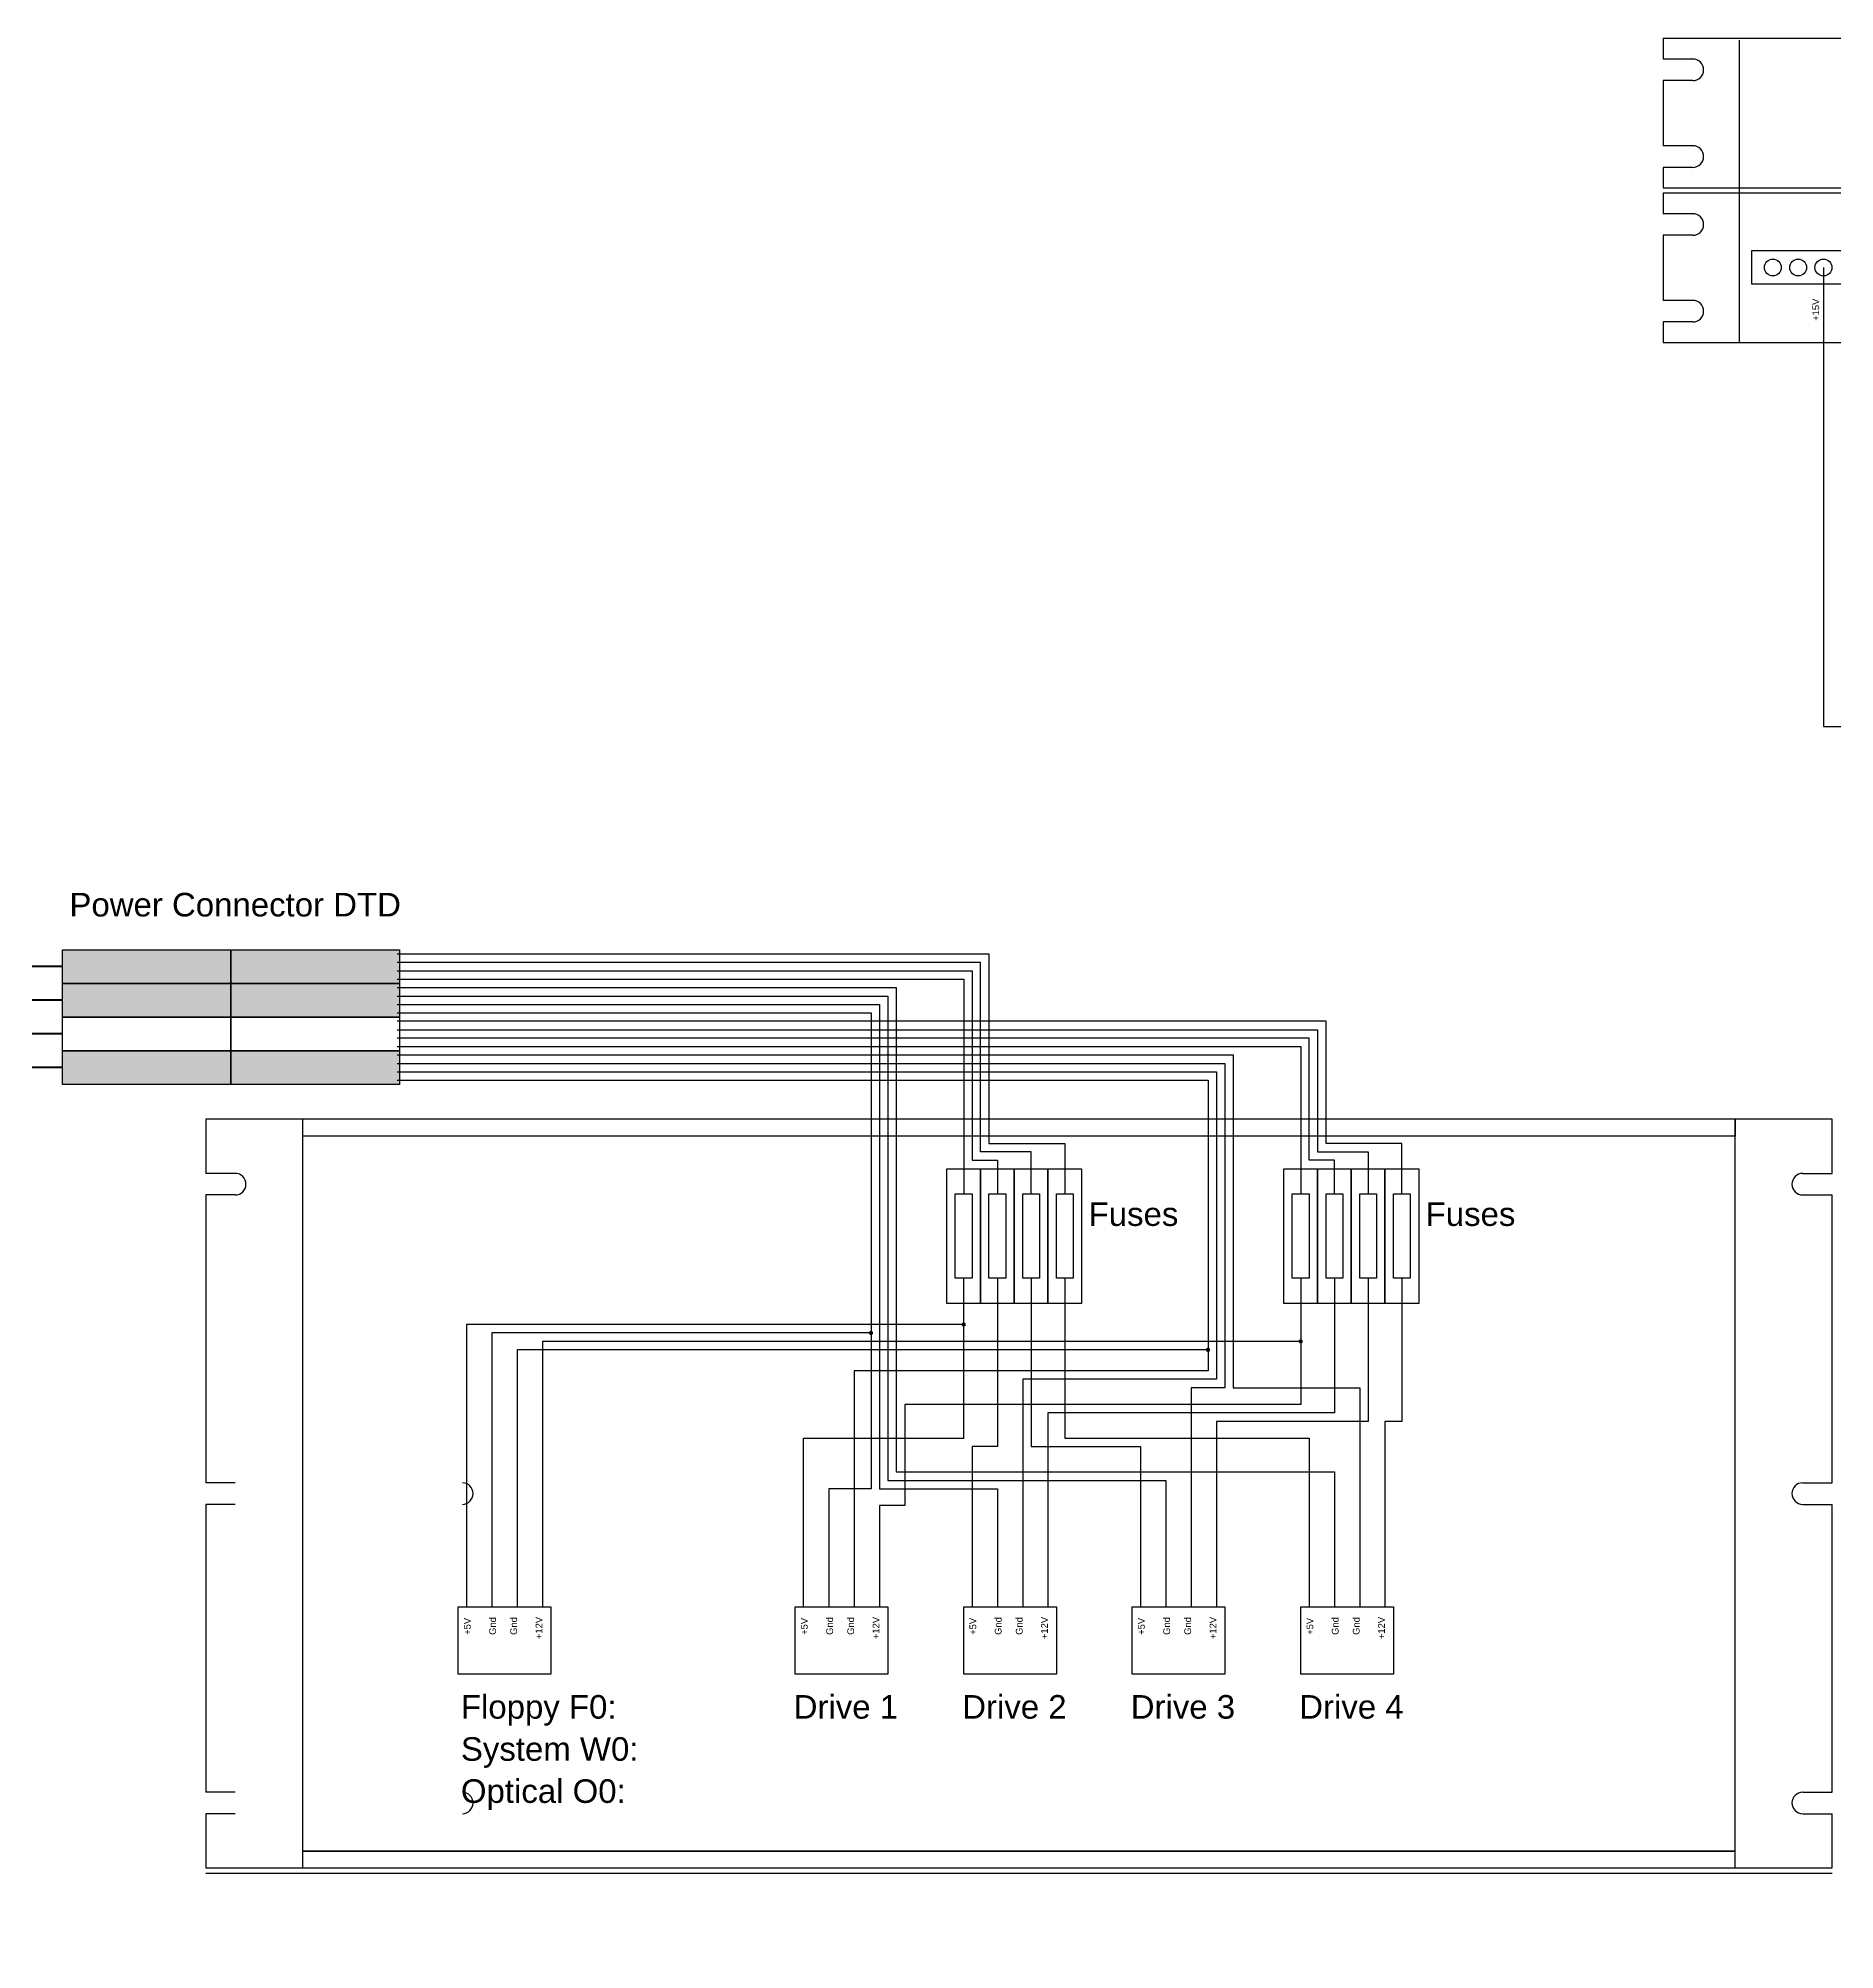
# Model space of a CAD drawing. Header units: millimetres. Extents: x 270 to 4076, y 855 to 4770.
# Drawn here: x 2157 to 2690, y 3215 to 3783 of the extents above; entities that cross this region are included whole.
import ezdxf

# ---------------------------------------------------------------- set-up
doc = ezdxf.new("R2010")
doc.units = ezdxf.units.MM
doc.header["$LTSCALE"] = 0.4
doc.layers.add('EG_S____ZEICHNEN', color=7, linetype='Continuous')
doc.styles.get("Standard").update_dxf_attribs({"font": 'ARIALUNI.ttf'})

# ---------------------------------------------------------------- blocks, each defined once
blk = doc.blocks.new('Rack-1HE Modul')
for p, q in [((0, 44.45), (0, 38.26)), ((0, 44.45), (482.6, 44.45)), ((482.6, 38.26), (482.6, 44.45)), ((8.74, 38.26), (0, 38.26)), ((473.86, 38.26), (482.6, 38.26)), ((0, 31.86), (0, 12.53)), ((8.74, 31.86), (0, 31.86)), ((473.86, 31.86), (482.6, 31.86)), ((482.6, 12.53), (482.6, 31.86)), ((8.74, 12.53), (0, 12.53)), ((473.86, 12.53), (482.6, 12.53)), ((0, 6.13), (0, 0)), ((8.74, 6.13), (0, 6.13)), ((473.86, 6.13), (482.6, 6.13)), ((482.6, 0), (482.6, 6.13)), ((0, 0), (482.6, 0))]:
    blk.add_line(p, q)
for centre, start, end in [((8.74, 35.06), 270, 90), ((473.86, 35.06), 90, 270), ((8.74, 9.33), 270, 90), ((473.86, 9.33), 90, 270)]:
    blk.add_arc(centre, 3.2, start, end)
blk = doc.blocks.new('PowerSupply_red_black')
at = {"layer": 'EG_S____ZEICHNEN'}
h = blk.add_hatch(color=1, dxfattribs=at)
h.dxf.hatch_style = 1
h.paths.add_polyline_path([(50, 20), (0, 20), (0, 10), (50, 10)])
h = blk.add_hatch(color=1, dxfattribs=at)
h.dxf.hatch_style = 1
h.paths.add_polyline_path([(100, 20), (50, 20), (50, 10), (100, 10)])
h = blk.add_hatch(color=256, dxfattribs=at)
h.dxf.hatch_style = 1
h.paths.add_polyline_path([(50, 10), (0, 10), (0, 0), (50, 0)])
h = blk.add_hatch(color=256, dxfattribs=at)
h.dxf.hatch_style = 1
h.paths.add_polyline_path([(100, 10), (50, 10), (50, 0), (100, 0)])
for points in [[(0, 20), (50, 20), (50, 10), (0, 10)], [(50, 20), (100, 20), (100, 10), (50, 10)], [(0, 10), (50, 10), (50, 0), (0, 0)], [(50, 10), (100, 10), (100, 0), (50, 0)]]:
    blk.add_lwpolyline(points, close=True, dxfattribs=at)
blk = doc.blocks.new('PowerSupply_white_black')
at = {"layer": 'EG_S____ZEICHNEN'}
h = blk.add_hatch(color=256, dxfattribs=at)
h.dxf.hatch_style = 1
h.paths.add_polyline_path([(50, 10), (0, 10), (0, 0), (50, 0)])
h = blk.add_hatch(color=256, dxfattribs=at)
h.dxf.hatch_style = 1
h.paths.add_polyline_path([(100, 10), (50, 10), (50, 0), (100, 0)])
for points in [[(0, 20), (50, 20), (50, 10), (0, 10)], [(50, 20), (100, 20), (100, 10), (50, 10)], [(0, 10), (50, 10), (50, 0), (0, 0)], [(50, 10), (100, 10), (100, 0), (50, 0)]]:
    blk.add_lwpolyline(points, close=True, dxfattribs=at)

msp = doc.modelspace()

# ---------------------------------------------------------------- linework, layer by layer
for p, q in [((2688.8, 3461.9), (2206.2, 3461.9)), ((2206.2, 3461.9), (2206.2, 3445.8)), ((2235, 3239.65), (2235, 3461.9)), ((2660, 3239.65), (2660, 3461.9)), ((2660, 3461.9), (2660, 3456.9)), ((2688.8, 3445.8), (2688.8, 3461.9)), ((2660, 3456.9), (2235, 3456.9)), ((2214.94, 3445.8), (2206.2, 3445.8)), ((2680.06, 3445.8), (2688.8, 3445.8)), ((2206.2, 3439.4), (2206.2, 3353.97)), ((2214.94, 3439.4), (2206.2, 3439.4)), ((2680.06, 3439.4), (2688.8, 3439.4)), ((2688.8, 3353.97), (2688.8, 3439.4)), ((2214.94, 3353.97), (2206.2, 3353.97)), ((2680.06, 3353.97), (2688.8, 3353.97)), ((2206.2, 3347.57), (2206.2, 3262.15)), ((2214.94, 3347.57), (2206.2, 3347.57)), ((2680.06, 3347.57), (2688.8, 3347.57)), ((2688.8, 3262.15), (2688.8, 3347.57)), ((2214.94, 3262.15), (2206.2, 3262.15)), ((2680.06, 3262.15), (2688.8, 3262.15)), ((2206.2, 3255.75), (2206.2, 3239.65)), ((2214.94, 3255.75), (2206.2, 3255.75)), ((2680.06, 3255.75), (2688.8, 3255.75)), ((2688.8, 3239.65), (2688.8, 3255.75)), ((2206.2, 3239.65), (2688.8, 3239.65)), ((2235, 3239.65), (2235, 3244.65)), ((2235, 3244.65), (2660, 3244.65)), ((2660, 3244.65), (2235, 3244.65)), ((2688.8, 3238.05), (2206.2, 3238.05))]:
    msp.add_line(p, q)
for centre, start, end in [((2214.94, 3442.6), 270, 90), ((2680.06, 3442.6), 90, 270), ((2282.35, 3350.77), 270, 90), ((2680.06, 3350.77), 90, 270), ((2282.35, 3258.95), 270, 90), ((2680.06, 3258.95), 90, 270)]:
    msp.add_arc(centre, 3.2, start, end)
at = {"layer": 'EG_S____ZEICHNEN'}
msp.add_line((2661.2, 3782.2), (2661.2, 3692.2), dxfattribs=at)
for points in [[(2664.95, 3719.7), (2714.95, 3719.7), (2714.95, 3709.7), (2664.95, 3709.7)], [(2426.11, 3447.2), (2436.11, 3447.2), (2436.11, 3407.2), (2426.11, 3407.2)], [(2436.11, 3447.2), (2446.11, 3447.2), (2446.11, 3407.2), (2436.11, 3407.2)], [(2446.11, 3447.2), (2456.11, 3447.2), (2456.11, 3407.2), (2446.11, 3407.2)], [(2456.11, 3447.2), (2466.11, 3447.2), (2466.11, 3407.2), (2456.11, 3407.2)], [(2526.11, 3447.2), (2536.11, 3447.2), (2536.11, 3407.2), (2526.11, 3407.2)], [(2536.11, 3447.2), (2546.11, 3447.2), (2546.11, 3407.2), (2536.11, 3407.2)], [(2546.11, 3447.2), (2556.11, 3447.2), (2556.11, 3407.2), (2546.11, 3407.2)], [(2556.11, 3447.2), (2566.11, 3447.2), (2566.11, 3407.2), (2556.11, 3407.2)], [(2428.61, 3439.7), (2433.61, 3439.7), (2433.61, 3414.7), (2428.61, 3414.7)], [(2438.61, 3439.7), (2443.61, 3439.7), (2443.61, 3414.7), (2438.61, 3414.7)], [(2448.61, 3439.7), (2453.61, 3439.7), (2453.61, 3414.7), (2448.61, 3414.7)], [(2458.61, 3439.7), (2463.61, 3439.7), (2463.61, 3414.7), (2458.61, 3414.7)], [(2528.61, 3439.7), (2533.61, 3439.7), (2533.61, 3414.7), (2528.61, 3414.7)], [(2538.61, 3439.7), (2543.61, 3439.7), (2543.61, 3414.7), (2538.61, 3414.7)], [(2548.61, 3439.7), (2553.61, 3439.7), (2553.61, 3414.7), (2548.61, 3414.7)], [(2558.61, 3439.7), (2563.61, 3439.7), (2563.61, 3414.7), (2558.61, 3414.7)], [(2281.11, 3317.2), (2308.61, 3317.2), (2308.61, 3297.2), (2281.11, 3297.2)], [(2381.11, 3317.2), (2408.61, 3317.2), (2408.61, 3297.2), (2381.11, 3297.2)], [(2431.11, 3317.2), (2458.61, 3317.2), (2458.61, 3297.2), (2431.11, 3297.2)], [(2481.11, 3317.2), (2508.61, 3317.2), (2508.61, 3297.2), (2481.11, 3297.2)], [(2531.11, 3317.2), (2558.61, 3317.2), (2558.61, 3297.2), (2531.11, 3297.2)]]:
    msp.add_lwpolyline(points, close=True, dxfattribs=at)
at = {"layer": 'EG_S____ZEICHNEN', "color": 30}
msp.add_lwpolyline([(2686.2, 3714.7), (2686.2, 3578.45), (3004.95, 3578.45), (3004.95, 1504.7), (2164.95, 1504.7), (2164.33, 1699.7), (2245.58, 1699.7), (2254.95, 1694.7)], dxfattribs=at)
at = {"layer": 'EG_S____ZEICHNEN', "color": 1, "lineweight": 50}
msp.add_lwpolyline([(2163.7, 3507.2), (2061.2, 3507.2), (2061.2, 2804.7), (2226.2, 2804.7)], dxfattribs=at)
at = {"layer": 'EG_S____ZEICHNEN', "color": 1}
for points in [[(2263.04, 3510.95), (2438.61, 3510.95), (2438.61, 3454.7), (2461.11, 3454.7), (2461.11, 3439.7)], [(2451.11, 3439.7), (2451.11, 3452.2), (2436.11, 3452.2), (2436.11, 3508.45), (2263.04, 3508.45)], [(2263.04, 3505.95), (2433.61, 3505.95), (2433.61, 3449.7), (2441.11, 3449.7), (2441.11, 3439.7)], [(2263.04, 3503.45), (2431.11, 3503.45), (2431.11, 3439.7)], [(2383.61, 3317.2), (2383.61, 3367.2), (2431.11, 3367.2), (2431.11, 3414.7)], [(2441.11, 3414.7), (2441.11, 3364.7), (2433.61, 3364.7), (2433.61, 3317.2)], [(2451.11, 3414.7), (2451.11, 3364.7), (2483.61, 3364.7), (2483.61, 3317.2)], [(2461.11, 3414.7), (2461.11, 3367.2), (2533.61, 3367.2), (2533.61, 3317.2)], [(2431.11, 3400.95), (2283.61, 3400.95), (2283.61, 3317.2)]]:
    msp.add_lwpolyline(points, dxfattribs=at)
at = {"layer": 'EG_S____ZEICHNEN'}
for points in [[(2263.04, 3500.95), (2411.11, 3500.95), (2411.11, 3407.2)], [(2263.04, 3498.45), (2408.61, 3498.45), (2408.61, 3354.7), (2491.11, 3354.7), (2491.11, 3317.2)], [(2263.04, 3495.95), (2406.11, 3495.95), (2406.11, 3352.2), (2441.11, 3352.2), (2441.11, 3317.2)], [(2263.04, 3493.45), (2403.61, 3493.45), (2403.61, 3352.2), (2391.11, 3352.2), (2391.11, 3317.2)], [(2263.04, 3480.95), (2511.11, 3480.95), (2511.11, 3407.2)], [(2263.04, 3478.45), (2508.61, 3478.45), (2508.61, 3382.2), (2498.61, 3382.2), (2498.61, 3317.2)], [(2263.04, 3475.95), (2506.11, 3475.95), (2506.11, 3384.7), (2448.61, 3384.7), (2448.61, 3317.2)], [(2263.04, 3473.45), (2503.61, 3473.45), (2503.61, 3387.2), (2398.61, 3387.2), (2398.61, 3317.2)], [(2411.11, 3407.2), (2411.11, 3357.2), (2541.11, 3357.2), (2541.11, 3317.2)], [(2511.11, 3407.2), (2511.11, 3382.2), (2548.61, 3382.2), (2548.61, 3317.2)], [(2403.61, 3398.45), (2291.11, 3398.45), (2291.11, 3317.2)], [(2503.61, 3393.45), (2298.61, 3393.45), (2298.61, 3317.2)]]:
    msp.add_lwpolyline(points, dxfattribs=at)
at = {"layer": 'EG_S____ZEICHNEN', "lineweight": 50}
for points in [[(2163.7, 3497.2), (2071.2, 3497.2), (2071.2, 2794.7), (2226.2, 2794.7)], [(2163.7, 3477.2), (2091.2, 3477.2), (2091.2, 2774.7), (2226.2, 2774.7)]]:
    msp.add_lwpolyline(points, dxfattribs=at)
at = {"layer": 'EG_S____ZEICHNEN', "color": 2}
for points in [[(2561.11, 3439.7), (2561.11, 3454.7), (2538.61, 3454.7), (2538.61, 3490.95), (2263.04, 3490.95)], [(2263.04, 3488.45), (2536.11, 3488.45), (2536.11, 3452.2), (2551.11, 3452.2), (2551.11, 3439.7)], [(2541.11, 3439.7), (2541.11, 3449.7), (2533.61, 3449.7), (2533.61, 3485.95), (2263.04, 3485.95)], [(2263.04, 3483.45), (2531.11, 3483.45), (2531.11, 3439.7)], [(2531.11, 3414.7), (2531.11, 3377.2), (2413.61, 3377.2), (2413.61, 3347.2), (2406.11, 3347.2), (2406.11, 3317.2)], [(2541.11, 3414.7), (2541.11, 3374.7), (2456.11, 3374.7), (2456.11, 3317.2)], [(2551.11, 3414.7), (2551.11, 3372.2), (2506.11, 3372.2), (2506.11, 3317.2)], [(2561.11, 3414.7), (2561.11, 3372.2), (2556.11, 3372.2), (2556.11, 3317.2)], [(2531.11, 3395.95), (2306.11, 3395.95), (2306.11, 3317.2)]]:
    msp.add_lwpolyline(points, dxfattribs=at)
at = {"layer": 'EG_S____ZEICHNEN', "color": 254, "lineweight": 50}
msp.add_lwpolyline([(2163.7, 3487.2), (2081.2, 3487.2), (2081.2, 2784.7), (2226.2, 2784.7)], dxfattribs=at)
at = {"layer": 'EG_S____ZEICHNEN', "const_width": 0.625}
for points in [[(2403.29, 3398.45, 1), (2403.92, 3398.45, 1)], [(2503.29, 3393.45, 1), (2503.92, 3393.45, 1)]]:
    msp.add_lwpolyline(points, format="xyb", close=True, dxfattribs=at)
at = {"layer": 'EG_S____ZEICHNEN', "color": 1, "const_width": 0.625}
msp.add_lwpolyline([(2430.79, 3400.95, 1), (2431.42, 3400.95, 1)], format="xyb", close=True, dxfattribs=at)
at = {"layer": 'EG_S____ZEICHNEN', "color": 2, "const_width": 0.625}
msp.add_lwpolyline([(2530.79, 3395.95, 1), (2531.42, 3395.95, 1)], format="xyb", close=True, dxfattribs=at)
at = {"layer": 'EG_S____ZEICHNEN'}
for centre in [(2671.2, 3714.7), (2678.7, 3714.7), (2686.2, 3714.7)]:
    msp.add_circle(centre, 2.5, dxfattribs=at)

# ---------------------------------------------------------------- block references
for p in [(2638.7, 3738.28), (2638.7, 3692.38)]:
    msp.add_blockref('Rack-1HE Modul', p)
for name, p in [('PowerSupply_red_black', (2163.7, 3492.2)), ('PowerSupply_white_black', (2163.7, 3472.2))]:
    msp.add_blockref(name, p, dxfattribs=at)

# ---------------------------------------------------------------- texts
for s, p in [('+15V', (2684.93, 3698.83)), ('+5V', (2284.83, 3308.83)), ('Gnd', (2292.33, 3308.83)), ('Gnd', (2298.58, 3308.83)), ('+12V', (2306.08, 3307.58)), ('+5V', (2384.83, 3308.83)), ('Gnd', (2392.33, 3308.83)), ('Gnd', (2398.58, 3308.83)), ('+12V', (2406.08, 3307.58)), ('+5V', (2434.83, 3308.83)), ('Gnd', (2442.33, 3308.83)), ('Gnd', (2448.58, 3308.83)), ('+12V', (2456.08, 3307.58)), ('+5V', (2484.83, 3308.83)), ('Gnd', (2492.33, 3308.83)), ('Gnd', (2498.58, 3308.83)), ('+12V', (2506.08, 3307.58)), ('+5V', (2534.83, 3308.83)), ('Gnd', (2542.33, 3308.83)), ('Gnd', (2548.58, 3308.83)), ('+12V', (2556.08, 3307.58))]:
    msp.add_text(s, height=2, rotation=90).set_placement(p)
for s, p in [('Power Connector DTD', (2165.77, 3522.07)), ('Fuses', (2468.17, 3430.22)), ('Fuses', (2568.17, 3430.22)), ('Floppy F0:', (2281.92, 3283.97)), ('Drive 1', (2380.67, 3283.97)), ('Drive 2', (2430.67, 3283.97)), ('Drive 3', (2480.67, 3283.97)), ('Drive 4', (2530.67, 3283.97)), ('System W0:', (2281.92, 3271.47)), ('Optical O0:', (2281.92, 3258.97))]:
    msp.add_text(s, height=7).set_placement(p)

doc.saveas('drawing.dxf')
